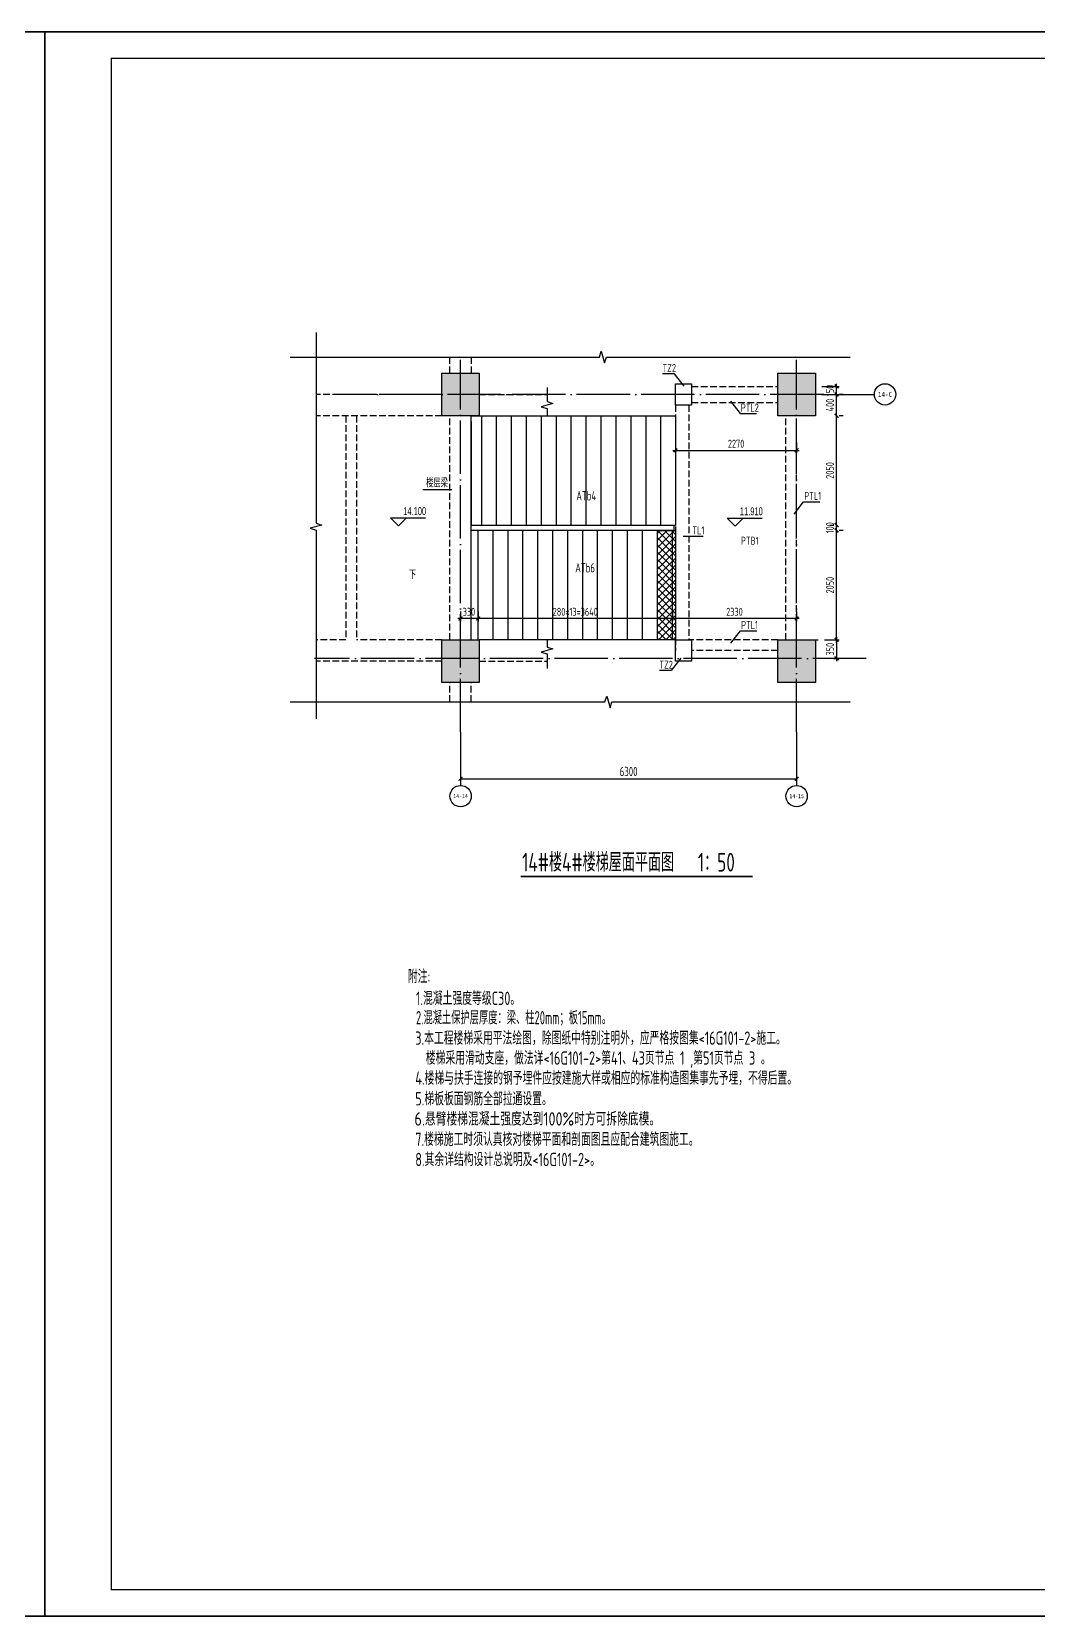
# Model space of a CAD drawing. Extents: x 458696 to 839151, y -191463 to 35158.
# Drawn here: x 576784 to 595652, y -49208 to -19505 of the extents above; entities that cross this region are included whole.
import ezdxf
from ezdxf.enums import TextEntityAlignment as Align

# ---------------------------------------------------------------- set-up
doc = ezdxf.new("R2010")
doc.units = 0
doc.header["$LTSCALE"] = 500
for name, pattern in [('109-34 轴网$0$L1$0$$AUDIT_BAD_LTYPE1', [0]), ('CENTER', [2, 1.25, -0.25, 0.25, -0.25]), ('DASH', [0.35, 0.25, -0.1]), ('DOTE', [2.42, 2, -0.2, 0.02, -0.2])]:
    doc.linetypes.add(name, pattern=pattern)
doc.layers.get('0').update_dxf_attribs({"linetype": 'CONTINUOUS'})
doc.layers.get('Defpoints').update_dxf_attribs({"color": 167, "linetype": 'CONTINUOUS'})
for name, color, linetype in [('02-TEXT_轴号', 7, 'CONTINUOUS'), ('104-13#14# B1核心筒$0$104-13#14# B1核心筒$0$DIM_SYMB', 3, 'CONTINUOUS'), ('AXIS', 253, 'CENTER'), ('DIM', 3, 'CONTINUOUS'), ('PUB_TEXT', 7, 'CONTINUOUS'), ('s-beam', 4, 'DASH'), ('s-colu', 2, 'CONTINUOUS'), ('s-colu-hatc', 251, 'CONTINUOUS'), ('s-dim', 3, 'CONTINUOUS'), ('S-DIM-SYMB', 3, 'CONTINUOUS'), ('S-SLAB-HOLE', 5, 'CONTINUOUS'), ('s-stair', 7, 'CONTINUOUS'), ('s-thin', 3, 'CONTINUOUS'), ('S_TEXT', 7, 'CONTINUOUS'), ('S_THIN', 7, 'CONTINUOUS'), ('TEXT', 7, 'CONTINUOUS')]:
    doc.layers.add(name, color=color, linetype=linetype)
doc.styles.add('_TCH_AXIS', font='STXIHEI.TTF')
doc.styles.add('_TCH_DIM', font='ros.shx', dxfattribs={"width": 0.8, "bigfont": 'jd.shx'})
doc.styles.add('_TCH_DIM_T3', font='ROS1', dxfattribs={"width": 0.8, "bigfont": 'JD'})
doc.styles.add('TSSD_Dimension', font='tssdeng.shx', dxfattribs={"width": 0.7, "bigfont": 'TSSDCHN.SHX'})
doc.styles.add('TSSD_Label', font='Tssdeng.shx', dxfattribs={"width": 0.7, "bigfont": 'Hztxt.shx'})
doc.styles.add('TSSD_Rein', font='Tssdeng.shx', dxfattribs={"width": 0.7, "bigfont": 'hztxt.shx'})
doc.dimstyles.new('_TCH_ARCH&&50', dxfattribs={"dimtxt": 175, "dimasz": 50, "dimexe": 125, "dimexo": 150, "dimgap": 50, "dimtad": 1, "dimdec": 0, "dimzin": 0, "dimdsep": 46, "dimtxsty": '_TCH_DIM_T3', "dimblk": 'ARCHTICK', "dimcen": 0.09, "dimclrt": 7, "dimazin": 2, "dimtfac": 1, "dimtdec": 0, "dimtix": 1, "dimtmove": 2, "dimatfit": 3, "dimfxl": 1, "dimtolj": 1, "dimtzin": 0, "dimarcsym": 0})
doc.dimstyles.new('TSSD_50_50', dxfattribs={"dimtxt": 150, "dimasz": 50, "dimexe": 50, "dimexo": 125, "dimgap": 50, "dimtad": 1, "dimdec": 0, "dimzin": 0, "dimdsep": 46, "dimtxsty": 'TSSD_Dimension', "dimblk": 'ARCHTICK', "dimblk1": 'ARCHTICK', "dimblk2": 'ARCHTICK', "dimcen": 0, "dimdle": 50, "dimclrt": 7, "dimadec": 0, "dimazin": 0, "dimtfac": 1, "dimtdec": 0, "dimtix": 1, "dimtmove": 2, "dimatfit": 3, "dimfxl": 1, "dimtolj": 1, "dimtzin": 0, "dimarcsym": 0})

# ---------------------------------------------------------------- blocks, each defined once
blk = doc.blocks.new('图框-A1')
for points, const_width in [([(0, 0), (841, 0), (841, 594), (0, 594)], 0.05), ([(766, 584), (25, 584), (25, 10), (766, 10)], 0.5)]:
    blk.add_lwpolyline(points, close=True, dxfattribs=dict(const_width=const_width))
at = {"const_width": 0.05}
for points in [[(420.5, 594), (420.5, 592)], [(0, 297), (2, 297)], [(841, 297), (839, 297)], [(420.5, 0), (420.5, 2)]]:
    blk.add_lwpolyline(points, dxfattribs=at)
blk = doc.blocks.new('_ArchTick')
at = {"color": 0, "const_width": 0.5}
blk.add_lwpolyline([(-0.71, -0.71), (0.71, 0.71)], dxfattribs=at)
blk = doc.blocks.new('*D863')
at = {"layer": 'Defpoints', "color": 0, "transparency": 16777216}
for p in [(584822, -33009), (591122, -33009), (591122, -33509)]:
    blk.add_point(p, dxfattribs=at)
at = {"layer": 's-dim', "color": 0, "lineweight": -2, "transparency": 16777216}
for p, q in [((584822, -33159), (584822, -33634)), ((591122, -33159), (591122, -33634)), ((584822, -33509), (591122, -33509))]:
    blk.add_line(p, q, dxfattribs=at)
at = {"layer": 's-dim', "color": 0, "lineweight": -2, "transparency": 16777216, "xscale": 50, "yscale": 50, "zscale": 50, "rotation": 180}
blk.add_blockref('_ArchTick', (584822, -33509), dxfattribs=at)
at = {"layer": 's-dim', "color": 0, "lineweight": -2, "transparency": 16777216, "xscale": 50, "yscale": 50, "zscale": 50}
blk.add_blockref('_ArchTick', (591122, -33509), dxfattribs=at)
at = {"layer": 's-dim', "color": 7, "transparency": 16777216, "insert": (587972, -33372), "char_height": 175, "attachment_point": 5, "style": '_TCH_DIM_T3'}
blk.add_mtext('\\A1;6300', dxfattribs=at)
blk = doc.blocks.new('*D864')
at = {"layer": 'Defpoints', "color": 0, "transparency": 16777216}
for p in [(588792, -30251), (591122, -30251), (588792, -30504)]:
    blk.add_point(p, dxfattribs=at)
at = {"layer": 's-dim', "color": 0, "lineweight": -2, "transparency": 16777216}
for p, q in [((591172, -30504), (588742, -30504)), ((588792, -30376), (588792, -30554)), ((591122, -30376), (591122, -30554))]:
    blk.add_line(p, q, dxfattribs=at)
at = {"layer": 's-dim', "color": 0, "lineweight": -2, "transparency": 16777216, "xscale": 50, "yscale": 50, "zscale": 50, "rotation": 180}
blk.add_blockref('_ArchTick', (588792, -30504), dxfattribs=at)
at = {"layer": 's-dim', "color": 0, "lineweight": -2, "transparency": 16777216, "xscale": 50, "yscale": 50, "zscale": 50}
blk.add_blockref('_ArchTick', (591122, -30504), dxfattribs=at)
at = {"layer": 's-dim', "color": 7, "transparency": 16777216, "insert": (589957, -30379), "char_height": 150, "attachment_point": 5, "style": 'TSSD_Dimension'}
blk.add_mtext('\\A1;2330', dxfattribs=at)
blk = doc.blocks.new('*D865')
at = {"layer": 'Defpoints', "color": 0, "transparency": 16777216}
for p in [(585152, -30251), (588792, -30251), (585152, -30504)]:
    blk.add_point(p, dxfattribs=at)
at = {"layer": 's-dim', "color": 0, "lineweight": -2, "transparency": 16777216}
for p, q in [((588842, -30504), (585102, -30504)), ((585152, -30376), (585152, -30554)), ((588792, -30376), (588792, -30554))]:
    blk.add_line(p, q, dxfattribs=at)
at = {"layer": 's-dim', "color": 0, "lineweight": -2, "transparency": 16777216, "xscale": 50, "yscale": 50, "zscale": 50, "rotation": 180}
blk.add_blockref('_ArchTick', (585152, -30504), dxfattribs=at)
at = {"layer": 's-dim', "color": 0, "lineweight": -2, "transparency": 16777216, "xscale": 50, "yscale": 50, "zscale": 50}
blk.add_blockref('_ArchTick', (588792, -30504), dxfattribs=at)
at = {"layer": 's-dim', "color": 7, "transparency": 16777216, "insert": (586972, -30379), "char_height": 150, "attachment_point": 5, "style": 'TSSD_Dimension'}
blk.add_mtext('\\A1;280×13=3640', dxfattribs=at)
blk = doc.blocks.new('*D866')
at = {"layer": 'Defpoints', "color": 0, "transparency": 16777216}
for p in [(584822, -30251), (585152, -30251), (584822, -30504)]:
    blk.add_point(p, dxfattribs=at)
at = {"layer": 's-dim', "color": 0, "lineweight": -2, "transparency": 16777216}
for p, q in [((585202, -30504), (584772, -30504)), ((584822, -30376), (584822, -30554)), ((585152, -30376), (585152, -30554))]:
    blk.add_line(p, q, dxfattribs=at)
at = {"layer": 's-dim', "color": 0, "lineweight": -2, "transparency": 16777216, "xscale": 50, "yscale": 50, "zscale": 50, "rotation": 180}
blk.add_blockref('_ArchTick', (584822, -30504), dxfattribs=at)
at = {"layer": 's-dim', "color": 0, "lineweight": -2, "transparency": 16777216, "xscale": 50, "yscale": 50, "zscale": 50}
blk.add_blockref('_ArchTick', (585152, -30504), dxfattribs=at)
at = {"layer": 's-dim', "color": 7, "transparency": 16777216, "insert": (584979, -30379), "char_height": 150, "attachment_point": 5, "style": 'TSSD_Dimension'}
blk.add_mtext('\\A1;330', dxfattribs=at)
blk = doc.blocks.new('*D867')
at = {"layer": 'Defpoints', "color": 0, "transparency": 16777216}
for p in [(591871, -26304), (591871, -26304), (591871, -26704)]:
    blk.add_point(p, dxfattribs=at)
at = {"layer": 's-dim', "color": 0, "lineweight": -2, "transparency": 16777216}
for p, q in [((591871, -26754), (591871, -26254)), ((591996, -26304), (591921, -26304)), ((591996, -26704), (591921, -26704))]:
    blk.add_line(p, q, dxfattribs=at)
at = {"layer": 's-dim', "color": 0, "lineweight": -2, "transparency": 16777216, "xscale": 50, "yscale": 50, "zscale": 50}
for p, rotation in [((591871, -26304), 90), ((591871, -26704), 270)]:
    blk.add_blockref('_ArchTick', p, dxfattribs=dict(at, rotation=rotation))
at = {"layer": 's-dim', "color": 7, "transparency": 16777216, "insert": (591746, -26504), "char_height": 150, "attachment_point": 5, "rotation": 90, "style": 'TSSD_Dimension'}
blk.add_mtext('\\A1;400', dxfattribs=at)
blk = doc.blocks.new('*D868')
at = {"layer": 'Defpoints', "color": 0, "transparency": 16777216}
for p in [(591871, -26704), (591871, -26704), (591871, -28754)]:
    blk.add_point(p, dxfattribs=at)
at = {"layer": 's-dim', "color": 0, "lineweight": -2, "transparency": 16777216}
for p, q in [((591871, -28804), (591871, -26654)), ((591996, -26704), (591921, -26704)), ((591746, -28754), (591821, -28754))]:
    blk.add_line(p, q, dxfattribs=at)
at = {"layer": 's-dim', "color": 0, "lineweight": -2, "transparency": 16777216, "xscale": 50, "yscale": 50, "zscale": 50}
for p, rotation in [((591871, -26704), 90), ((591871, -28754), 270)]:
    blk.add_blockref('_ArchTick', p, dxfattribs=dict(at, rotation=rotation))
at = {"layer": 's-dim', "color": 7, "transparency": 16777216, "insert": (591746, -27729), "char_height": 150, "attachment_point": 5, "rotation": 90, "style": 'TSSD_Dimension'}
blk.add_mtext('\\A1;2050', dxfattribs=at)
blk = doc.blocks.new('*D869')
at = {"layer": 'Defpoints', "color": 0, "transparency": 16777216}
for p in [(591871, -28754), (591871, -28754), (591871, -28854)]:
    blk.add_point(p, dxfattribs=at)
at = {"layer": 's-dim', "color": 0, "lineweight": -2, "transparency": 16777216}
for p, q in [((591746, -28754), (591821, -28754)), ((591871, -28754), (591871, -28704)), ((591871, -28854), (591871, -28754)), ((591871, -28854), (591871, -28904)), ((591996, -28854), (591921, -28854))]:
    blk.add_line(p, q, dxfattribs=at)
at = {"layer": 's-dim', "color": 0, "lineweight": -2, "transparency": 16777216, "xscale": 50, "yscale": 50, "zscale": 50}
for p, rotation in [((591871, -28754), 270), ((591871, -28854), 90)]:
    blk.add_blockref('_ArchTick', p, dxfattribs=dict(at, rotation=rotation))
at = {"layer": 's-dim', "color": 7, "transparency": 16777216, "insert": (591746, -28804), "char_height": 150, "attachment_point": 5, "rotation": 90, "style": 'TSSD_Dimension'}
blk.add_mtext('\\A1;100', dxfattribs=at)
blk = doc.blocks.new('*D870')
at = {"layer": 'Defpoints', "color": 0, "transparency": 16777216}
for p in [(591871, -28854), (591871, -28854), (591871, -30904)]:
    blk.add_point(p, dxfattribs=at)
at = {"layer": 's-dim', "color": 0, "lineweight": -2, "transparency": 16777216}
for p, q in [((591871, -30954), (591871, -28804)), ((591996, -28854), (591921, -28854)), ((591746, -30904), (591821, -30904))]:
    blk.add_line(p, q, dxfattribs=at)
at = {"layer": 's-dim', "color": 0, "lineweight": -2, "transparency": 16777216, "xscale": 50, "yscale": 50, "zscale": 50}
for p, rotation in [((591871, -28854), 90), ((591871, -30904), 270)]:
    blk.add_blockref('_ArchTick', p, dxfattribs=dict(at, rotation=rotation))
at = {"layer": 's-dim', "color": 7, "transparency": 16777216, "insert": (591746, -29879), "char_height": 150, "attachment_point": 5, "rotation": 90, "style": 'TSSD_Dimension'}
blk.add_mtext('\\A1;2050', dxfattribs=at)
blk = doc.blocks.new('*D871')
at = {"layer": 'Defpoints', "color": 0, "transparency": 16777216}
for p in [(591522, -30904), (591686, -31254), (591871, -31254)]:
    blk.add_point(p, dxfattribs=at)
at = {"layer": 's-dim', "color": 0, "lineweight": -2, "transparency": 16777216}
for p, q in [((591871, -30854), (591871, -31304)), ((591647, -30904), (591921, -30904)), ((591811, -31254), (591921, -31254))]:
    blk.add_line(p, q, dxfattribs=at)
at = {"layer": 's-dim', "color": 0, "lineweight": -2, "transparency": 16777216, "xscale": 50, "yscale": 50, "zscale": 50}
for p, rotation in [((591871, -30904), 90), ((591871, -31254), 270)]:
    blk.add_blockref('_ArchTick', p, dxfattribs=dict(at, rotation=rotation))
at = {"layer": 's-dim', "color": 7, "transparency": 16777216, "insert": (591746, -31079), "char_height": 150, "attachment_point": 5, "rotation": 90, "style": 'TSSD_Dimension'}
blk.add_mtext('\\A1;350', dxfattribs=at)
blk = doc.blocks.new('*D872')
at = {"layer": 'Defpoints', "color": 0, "transparency": 16777216}
for p in [(588852, -27079), (591122, -27079), (591122, -27353)]:
    blk.add_point(p, dxfattribs=at)
at = {"layer": 's-dim', "color": 0, "lineweight": -2, "transparency": 16777216}
for p, q in [((588852, -27204), (588852, -27403)), ((591122, -27204), (591122, -27403)), ((588802, -27353), (591172, -27353))]:
    blk.add_line(p, q, dxfattribs=at)
at = {"layer": 's-dim', "color": 0, "lineweight": -2, "transparency": 16777216, "xscale": 50, "yscale": 50, "zscale": 50, "rotation": 180}
blk.add_blockref('_ArchTick', (588852, -27353), dxfattribs=at)
at = {"layer": 's-dim', "color": 0, "lineweight": -2, "transparency": 16777216, "xscale": 50, "yscale": 50, "zscale": 50}
blk.add_blockref('_ArchTick', (591122, -27353), dxfattribs=at)
at = {"layer": 's-dim', "color": 7, "transparency": 16777216, "insert": (589987, -27228), "char_height": 150, "attachment_point": 5, "style": 'TSSD_Dimension'}
blk.add_mtext('\\A1;2270', dxfattribs=at)
blk = doc.blocks.new('*D974')
at = {"layer": 'Defpoints', "color": 0, "transparency": 16777216}
for p in [(591472, -26154), (591472, -26304), (591871, -26154)]:
    blk.add_point(p, dxfattribs=at)
at = {"layer": 's-dim', "color": 0, "lineweight": -2, "transparency": 16777216}
for p, q in [((591871, -26154), (591871, -26104)), ((591597, -26154), (591921, -26154)), ((591597, -26304), (591921, -26304)), ((591871, -26304), (591871, -26154)), ((591871, -26304), (591871, -26354))]:
    blk.add_line(p, q, dxfattribs=at)
at = {"layer": 's-dim', "color": 0, "lineweight": -2, "transparency": 16777216, "xscale": 50, "yscale": 50, "zscale": 50}
for p, rotation in [((591871, -26154), 270), ((591871, -26304), 90)]:
    blk.add_blockref('_ArchTick', p, dxfattribs=dict(at, rotation=rotation))
at = {"layer": 's-dim', "color": 7, "transparency": 16777216, "insert": (591746, -26229), "char_height": 150, "attachment_point": 5, "rotation": 90, "style": 'TSSD_Dimension'}
blk.add_mtext('\\A1;150', dxfattribs=at)

msp = doc.modelspace()

# ---------------------------------------------------------------- hatches: boundary and pattern name
at = {"layer": 's-colu-hatc'}
for points in [[(584472.196, -25904.421), (585172.196, -25904.421), (585172.196, -26704.421), (584472.196, -26704.421)], [(590772.196, -25904.421), (591472.196, -25904.421), (591472.196, -26704.421), (590772.196, -26704.421)], [(584472.196, -30904.421), (585172.196, -30904.421), (585172.196, -31704.421), (584472.196, -31704.421)], [(590772.196, -30904.421), (591472.196, -30904.421), (591472.196, -31704.421), (590772.196, -31704.421)]]:
    msp.add_hatch(color=256, dxfattribs=at).paths.add_polyline_path(points)
at = {"layer": 'S-SLAB-HOLE'}
h = msp.add_hatch(dxfattribs=at)
h.set_pattern_fill('ANSI37', color=251, scale=30, angle=270)
h.set_pattern_definition([(315, (581935.06, 184355.335), (67.35192, 67.35192), []), (45, (581935.06, 184355.335), (-67.35192, 67.35192), [])])
h.paths.add_polyline_path([(588852.196, -28854.421), (588852.196, -30904.421), (588512.196, -30904.421), (588512.196, -28854.421)])

# ---------------------------------------------------------------- linework, layer by layer
at = {"linetype": '109-34 轴网$0$L1$0$$AUDIT_BAD_LTYPE1'}
for points in [[(577028.024, -19506.31), (577028.024, -49206.31), (534978.024, -49206.31), (534978.024, -19506.31)], [(619078.024, -19506.31), (619078.024, -49206.31), (577028.024, -49206.31), (577028.024, -19506.31)]]:
    msp.add_lwpolyline(points, close=True, dxfattribs=at)
for points in [[(534978.024, -49206.31), (577028.024, -49206.31), (577028.024, -19506.31), (534978.024, -19506.31)], [(577028.024, -49206.31), (619078.024, -49206.31), (619078.024, -19506.31), (577028.024, -19506.31)]]:
    msp.add_lwpolyline(points, close=True)
at = {"color": 5}
msp.add_lwpolyline([(588852.196, -28854.421), (588852.196, -30904.421), (588512.196, -30904.421), (588512.196, -28854.421)], close=True, dxfattribs=at)
at = {"layer": '104-13#14# B1核心筒$0$104-13#14# B1核心筒$0$DIM_SYMB'}
msp.add_lwpolyline([(584164.396, -29879.421, 0, 0, 0), (589452.196, -29879.421, 0, 0, 0), (589452.196, -27729.421, 0, 0, 0), (586782.196, -27729.421, 120, 0, 0), (586332.196, -27729.421, 0, 0, 0)], format="xyseb", dxfattribs=at)
at = {"layer": 'AXIS', "color": 8, "linetype": 'DOTE'}
for p, q in [((584822.196, -32634.419), (584822.196, -25658.18)), ((591122.196, -32634.419), (591122.196, -25658.18)), ((591628.521, -26304.421), (582488.164, -26304.421)), ((592422.397, -31254.421), (582086.866, -31254.421))]:
    msp.add_line(p, q, dxfattribs=at)
at = {"layer": 'DIM'}
for p, q in [((583507.371, -28618.444), (584166.99, -28618.444)), ((583657.371, -28768.444), (583807.371, -28618.444)), ((589817.318, -28621.559), (590476.938, -28621.559)), ((589967.318, -28771.559), (590117.318, -28621.559))]:
    msp.add_line(p, q, dxfattribs=at)
at = {"layer": 's-beam'}
for p, q in [((584622.196, -25904.421), (584622.196, -25603.303)), ((585022.196, -25603.303), (585022.196, -25904.421)), ((584472.196, -26304.421), (582114.62, -26304.421)), ((585172.196, -26304.421), (586443.779, -26304.421)), ((589152.196, -26154.421), (590772.196, -26154.421)), ((584472.196, -26704.421), (582114.62, -26704.421)), ((582672.196, -26704.421), (582672.196, -30904.421)), ((582872.196, -26704.421), (582872.196, -30904.421)), ((584622.196, -30904.421), (584622.196, -26704.421)), ((588852.196, -26504.421), (588852.196, -31105.731)), ((589102.196, -26504.421), (589102.196, -30904.421)), ((589152.196, -26454.421), (590772.196, -26454.421)), ((590922.196, -30904.421), (590922.196, -26704.421)), ((591122.196, -30904.421), (591122.196, -26704.421)), ((582672.196, -30904.421), (582114.62, -30904.421)), ((584472.21, -30904.421), (582872.196, -30904.421)), ((590772.196, -30904.421), (589102.196, -30904.421)), ((590772.196, -31105.731), (589152.196, -31105.731)), ((584472.196, -31304.421), (582114.62, -31304.421)), ((585172.21, -31304.421), (586443.779, -31304.421)), ((584622.208, -32068.188), (584622.21, -31704.421)), ((585022.196, -32068.188), (585022.196, -31704.421))]:
    msp.add_line(p, q, dxfattribs=at)
at = {"layer": 's-beam', "linetype": 'ByBlock'}
for p, q in [((585022.196, -30904.421), (585022.196, -26704.421)), ((585172.196, -26704.421), (586443.779, -26704.421)), ((586443.779, -30904.421), (585172.21, -30904.421))]:
    msp.add_line(p, q, dxfattribs=at)
at = {"layer": 's-colu'}
for p, q in [((590772.196, -30904.421), (591522.196, -30904.421)), ((590772.196, -31704.421), (590772.196, -30904.421))]:
    msp.add_line(p, q, dxfattribs=at)
for points in [[(584472.196, -25904.421), (585172.196, -25904.421), (585172.196, -26704.421), (584472.196, -26704.421)], [(588852.196, -26104.421), (589152.196, -26104.421), (589152.196, -26504.421), (588852.196, -26504.421)], [(590772.196, -25904.421), (591472.196, -25904.421), (591472.196, -26704.421), (590772.196, -26704.421)], [(584472.196, -30904.421), (585172.196, -30904.421), (585172.196, -31704.421), (584472.196, -31704.421)], [(588852.196, -30904.421), (589152.196, -30904.421), (589152.196, -31304.421), (588852.196, -31304.421)], [(590772.196, -30904.421), (591472.196, -30904.421), (591472.196, -31704.421), (590772.196, -31704.421)]]:
    msp.add_lwpolyline(points, close=True, dxfattribs=at)
at = {"layer": 's-dim'}
for p, q in [((591870.806, -26304.421), (592578.342, -26304.421)), ((584822.196, -32634.419), (584822.196, -33634.419)), ((591122.196, -32634.419), (591122.196, -33634.419))]:
    msp.add_line(p, q, dxfattribs=at)
for centre in [(592778.342, -26304.421), (584822.196, -33834.419), (591122.196, -33834.419)]:
    msp.add_circle(centre, 200, dxfattribs=at)
at = {"layer": 'S-DIM-SYMB', "const_width": 35}
msp.add_lwpolyline([(585948.119, -35341.021), (590297.752, -35341.021)], dxfattribs=at)
at = {"layer": 's-stair'}
for p, q in [((585022.196, -26704.421), (588852.196, -26704.421)), ((585212.196, -26704.421), (585212.196, -28754.421)), ((585492.196, -26704.421), (585492.196, -28754.421)), ((585772.196, -26704.421), (585772.196, -28754.421)), ((586052.196, -26704.421), (586052.196, -28754.421)), ((586332.196, -26704.421), (586332.196, -28754.421)), ((586612.196, -26704.421), (586612.196, -28754.421)), ((586892.196, -26704.421), (586892.196, -28754.421)), ((587172.196, -26704.421), (587172.196, -28754.421)), ((587452.196, -26704.421), (587452.196, -28754.421)), ((587732.196, -26704.421), (587732.196, -28754.421)), ((588012.196, -26704.421), (588012.196, -28754.421)), ((588292.196, -26704.421), (588292.196, -28754.421)), ((588572.196, -26704.421), (588572.196, -28754.421)), ((588852.196, -26704.421), (588852.196, -28754.421)), ((585022.196, -26814.421), (585022.196, -28654.421)), ((585022.196, -28654.421), (585022.196, -28754.421)), ((585022.196, -28754.421), (588852.196, -28754.421)), ((585152.196, -30904.421), (585152.196, -28854.421)), ((588822.196, -28854.421), (585182.196, -28854.421)), ((585432.196, -30904.421), (585432.196, -28854.421)), ((585712.196, -30904.421), (585712.196, -28854.421)), ((585992.196, -30904.421), (585992.196, -28854.421)), ((586272.196, -30904.421), (586272.196, -28854.421)), ((586552.196, -30904.421), (586552.196, -28854.421)), ((586832.196, -30904.421), (586832.196, -28854.421)), ((587112.196, -30904.421), (587112.196, -28854.421)), ((587392.196, -30904.421), (587392.196, -28854.421)), ((587672.196, -30904.421), (587672.196, -28854.421)), ((587952.196, -30904.421), (587952.196, -28854.421)), ((588232.196, -30904.421), (588232.196, -28854.421)), ((588512.196, -30904.421), (588512.196, -28854.421)), ((588792.196, -30904.421), (588792.196, -28854.421)), ((588852.196, -30904.421), (585182.196, -30904.421))]:
    msp.add_line(p, q, dxfattribs=at)
msp.add_lwpolyline([(588822.196, -28854.421), (585022.196, -28854.421), (585022.196, -28754.421), (588822.196, -28754.421)], close=True, dxfattribs=at)
at = {"layer": 's-thin'}
for p, q in [((583507.371, -28618.444), (583657.371, -28768.444)), ((589817.318, -28621.559), (589967.318, -28771.559))]:
    msp.add_line(p, q, dxfattribs=at)
for points in [[(582114.62, -25141.683), (582114.62, -28718.121), (582224.62, -28753.121), (582004.62, -28813.121), (582114.62, -28848.121), (582114.62, -32383.154)], [(581628.861, -25603.303), (587425.002, -25603.303), (587460.002, -25493.303), (587520.002, -25713.303), (587555.002, -25603.303), (592126.182, -25603.303)], [(586443.779, -26172.865), (586443.779, -26439.421), (586553.779, -26474.421), (586333.779, -26534.421), (586443.779, -26569.421), (586443.779, -26704.421)], [(586443.779, -30904.421), (586443.779, -31039.421), (586553.779, -31074.421), (586333.779, -31134.421), (586443.779, -31169.421), (586443.779, -31444.421)], [(581628.861, -32068.188), (587528.659, -32068.188), (587563.659, -31958.188), (587623.659, -32178.188), (587658.659, -32068.188), (592126.182, -32068.188)]]:
    msp.add_lwpolyline(points, dxfattribs=at)
at = {"layer": 'S_THIN'}
for p, q in [((588830.02, -25920.357), (588606.876, -25920.357)), ((589010.843, -26151.009), (588830.02, -25920.357)), ((589881.495, -26433.202), (590062.317, -26663.854)), ((590062.317, -26663.854), (590369.92, -26663.854)), ((584115.764, -28083.723), (584656.196, -28083.723)), ((591072.389, -28548.168), (591253.211, -28317.516)), ((591253.211, -28317.516), (591558.27, -28317.516)), ((589369.28, -28968.534), (588993.898, -28968.534)), ((589887.389, -30967.953), (590068.211, -30737.301)), ((590068.211, -30737.301), (590375.533, -30737.301)), ((588772.045, -31481.009), (588548.901, -31481.009)), ((588952.867, -31250.357), (588772.045, -31481.009))]:
    msp.add_line(p, q, dxfattribs=at)

# ---------------------------------------------------------------- block references
at = {"xscale": 50, "yscale": 50, "zscale": 50}
for p in [(534978.024, -49206.31), (577028.024, -49206.31)]:
    msp.add_blockref('图框-A1', p, dxfattribs=at)

# ---------------------------------------------------------------- texts
at = {"layer": '02-TEXT_轴号', "style": '_TCH_AXIS'}
for s, height, width, p, p2 in [('14-C', 91.3684, 0.960446, (592646.005, -26350.105), (592910.678, -26350.105)), ('14-14', 75.0039, 1.054452, (584687.312, -33871.921), (584957.08, -33871.921)), ('14-15', 76.1461, 1.037403, (590987.472, -33872.492), (591256.92, -33872.492))]:
    msp.add_text(s, height=height, dxfattribs=dict(at, width=width)).set_placement(p, p2, align=Align.FIT)
at = {"layer": 'PUB_TEXT', "style": '_TCH_DIM', "width": 0.705882}
for s, p in [('14.100', (583747.99, -28565.944)), ('11.910', (590057.938, -28569.059)), ('下', (583853.922, -29762.769))]:
    msp.add_text(s, height=148.75, dxfattribs=at).set_placement(p)
at = {"layer": 's-dim', "color": 0, "char_height": 175, "width": 439.11329, "attachment_point": 3, "style": 'TSSD_Rein'}
for s, insert in [('ATb4', (587362.911, -28116.29)), ('ATb6', (587340.072, -29467.164))]:
    msp.add_mtext(s, dxfattribs=dict(at, insert=insert))
at = {"layer": 'S-DIM-SYMB', "color": 0, "insert": (585976.665, -34898.296), "char_height": 350, "width": 4716.96083, "attachment_point": 1, "style": 'TSSD_Rein'}
msp.add_mtext('14#楼4#楼梯屋面平面图   1：50', dxfattribs=at)
at = {"layer": 'S_TEXT', "ltscale": 99, "style": 'TSSD_Dimension', "width": 0.7}
for s, p in [('TZ2', (588607.468, -25884.305)), ('PTL2', (590074.869, -26627.802)), ('楼层梁', (584176.338, -28042.587)), ('PTL1', (591265.763, -28281.465)), ('TL1', (589168.421, -28927.399)), ('PTB1', (590078.046, -29120.828)), ('PTL1', (590080.763, -30701.25)), ('TZ2', (588549.493, -31444.957))]:
    msp.add_text(s, height=150, dxfattribs=at).set_placement(p)
at = {"layer": 'TEXT', "color": 4, "style": 'TSSD_Label', "width": 0.7}
for s, p in [('附注:', (583834.732, -37339.16)), ('1.混凝土强度等级C30。', (583985.884, -37749.039)), ('3.本工程楼梯采用平法绘图，除图纸中特别注明外，应严格按图集<16G101-2>施工。', (583973.063, -38494.897)), ('楼梯采用滑动支座，做法详<16G101-2>第41、43页节点 1 ,第51页节点 3 。  ', (584171.063, -38868.397)), ('4.楼梯与扶手连接的钢予埋件应按建施大样或相应的标准构造图集事先予埋，不得后置。', (583973.063, -39245.283)), ('5.梯板板面钢筋全部拉通设置。', (583973.063, -39632.309)), ('7.楼梯施工时须认真核对楼梯平面和剖面图且应配合建筑图施工。', (583973.063, -40391.179)), ('8.其余详结构设计总说明及<16G101-2>。', (583973.063, -40769.964))]:
    msp.add_text(s, height=250, dxfattribs=at).set_placement(p)
at = {"layer": 'TEXT', "color": 4, "style": 'TSSD_Label'}
for s, width, p, p2 in [('2.混凝土保护层厚度：梁、柱20mm；板15mm。', 0.630763, (583986.025, -38112.45), (587644.525, -38112.45)), ('6.悬臂楼梯混凝土强度达到100%%%时方可拆除底模。', 0.812814, (583958.525, -40009.965), (588563.525, -40009.965))]:
    msp.add_text(s, height=250, dxfattribs=dict(at, width=width)).set_placement(p, p2, align=Align.FIT)

# ---------------------------------------------------------------- dimensions: what is measured, and where the dimension line sits
at = {"layer": 's-dim'}
for base, p1, p2, picture, middle in [((591870.806, -26154.421), (591472.196, -26304.421), (591472.196, -26154.421), '*D974', (591745.806, -26229.421)), ((591870.806, -31254.421), (591522.196, -30904.421), (591686.258, -31254.421), '*D871', (591745.806, -31079.421))]:
    dim = msp.add_linear_dim(base=base, p1=p1, p2=p2, angle=90, dimstyle='TSSD_50_50', dxfattribs=at)
    dim.commit()
    dim.dimension.update_dxf_attribs({"geometry": picture, "text_midpoint": middle})
for p1, p2, distance, dimstyle, picture, middle in [((591870.806, -26704.421), (591870.806, -26304.421), 0, 'TSSD_50_50', '*D867', (591745.806, -26504.421)), ((591870.806, -28754.421), (591870.806, -26704.421), 0, 'TSSD_50_50', '*D868', (591745.806, -27729.421)), ((591870.806, -28854.421), (591870.806, -28754.421), 0, 'TSSD_50_50', '*D869', (591745.806, -28804.421)), ((591870.806, -30904.421), (591870.806, -28854.421), 0, 'TSSD_50_50', '*D870', (591745.806, -29879.421)), ((584822.196, -33009.419), (591122.196, -33009.419), -500, '_TCH_ARCH&&50', '*D863', (587972.196, -33371.919))]:
    dim = msp.add_aligned_dim(p1=p1, p2=p2, distance=distance, dimstyle=dimstyle, dxfattribs=at)
    dim.commit()
    dim.dimension.update_dxf_attribs({"geometry": picture, "text_midpoint": middle})
for base, p1, p2, picture, middle in [((591122.196, -27353.433), (588852.196, -27078.528), (591122.196, -27078.528), '*D872', (589987.196, -27228.433)), ((588792.196, -30503.769), (591122.196, -30251.044), (588792.196, -30251.044), '*D864', (589957.196, -30378.769))]:
    dim = msp.add_linear_dim(base=base, p1=p1, p2=p2, dimstyle='TSSD_50_50', dxfattribs=at)
    dim.commit()
    dim.dimension.update_dxf_attribs({"geometry": picture, "text_midpoint": middle})
dim = msp.add_linear_dim(base=(584822.196, -30503.769), p1=(585152.196, -30251.044), p2=(584822.196, -30251.044), dimstyle='TSSD_50_50', dxfattribs=at)
dim.commit()
dim.dimension.update_dxf_attribs({"geometry": '*D866', "text_midpoint": (584979.258, -30378.769), "dimtype": 160})
dim = msp.add_linear_dim(base=(585152.196, -30503.769), p1=(588792.196, -30251.044), p2=(585152.196, -30251.044), text='280×13=3640', dimstyle='TSSD_50_50', dxfattribs=at)
dim.commit()
dim.dimension.update_dxf_attribs({"geometry": '*D865', "text_midpoint": (586972.196, -30378.769)})

doc.saveas('drawing.dxf')
